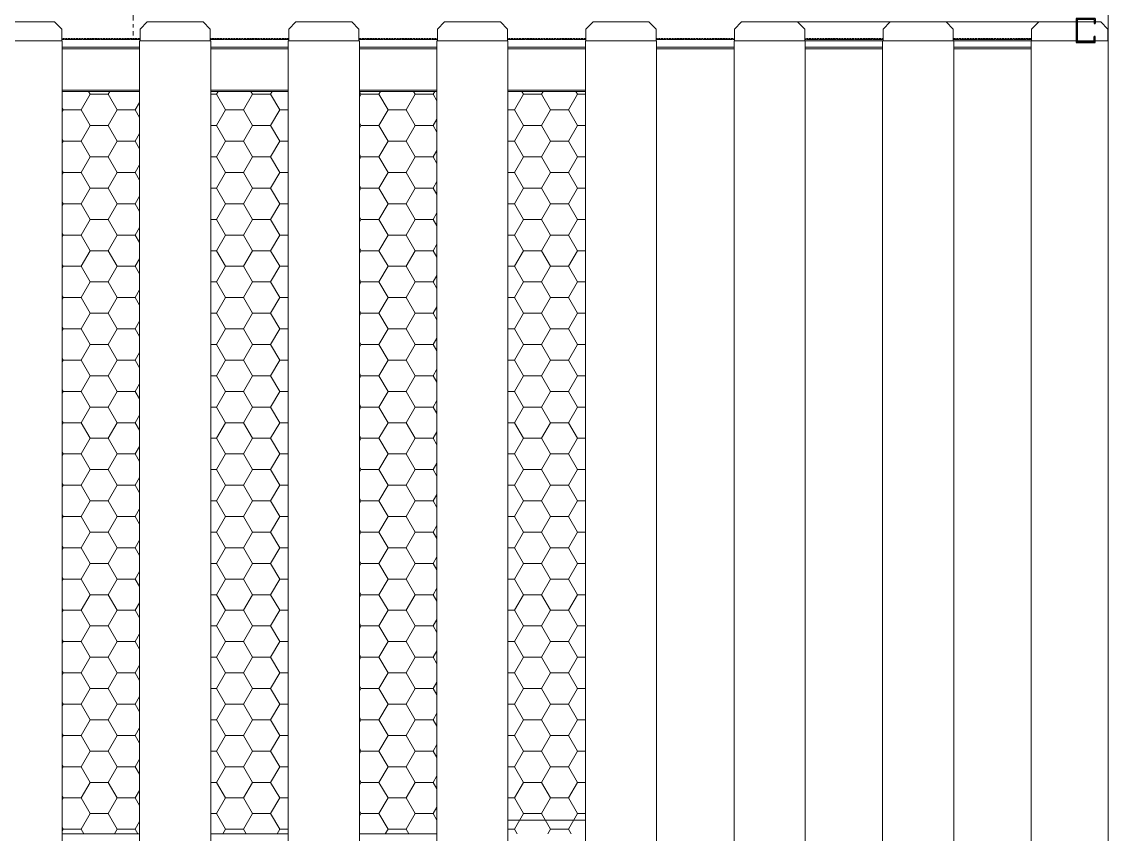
# Model space of a CAD drawing. Header units: millimetres. Extents: x -662642 to 33419, y -141169 to 23423.
# Drawn here: x 6578 to 8871, y 10603 to 12318 of the extents above; entities that cross this region are included whole.
import ezdxf

# ---------------------------------------------------------------- set-up
doc = ezdxf.new("R2010")
doc.units = ezdxf.units.MM
for name, pattern in [('CENTER', [2, 1.25, -0.25, 0.25, -0.25]), ('HIDDEN', [0.375, 0.25, -0.125]), ('HIDDENX2', [0.75, 0.5, -0.25])]:
    doc.linetypes.add(name, pattern=pattern)
doc.layers.add('center', color=1, linetype='CENTER')
doc.layers.add('HIDD', color=2, linetype='HIDDENX2')

# ---------------------------------------------------------------- blocks, each defined once
blk = doc.blocks.new('435')
for p, q in [((-131382, 21088.8), (-131342, 21088.8)), ((-131382, 21088.8), (-131382, 21078.8)), ((-131380, 21078.8), (-131382, 21078.8)), ((-131380, 21086.8), (-131344, 21086.8)), ((-131380, 21086.8), (-131380, 21078.8)), ((-131344, 21086.8), (-131344, 21040.8)), ((-131342, 21088.8), (-131342, 21038.8)), ((-131342, 21088.8), (-131342, 21038.8)), ((-131382, 21038.8), (-131382, 21050.8)), ((-131382, 21050.8), (-131380, 21050.8)), ((-131342, 21038.8), (-131382, 21038.8)), ((-131380, 21040.8), (-131380, 21050.8)), ((-131344, 21040.8), (-131380, 21040.8))]:
    blk.add_line(p, q)
blk = doc.blocks.new('3')
at = {"color": 7, "lineweight": 20}
for p, q in [((8871.4, 9615), (8871.4, 12537.2)), ((6663.4, 12263.8), (6827, 12263.8)), ((6663.4, 12260.6), (6827, 12260.6)), ((6977, 12263.8), (7140.7, 12263.8)), ((6977, 12260.6), (7140.7, 12260.6)), ((7290.7, 12263.8), (7454.3, 12263.8)), ((7290.7, 12260.6), (7454.3, 12260.6)), ((7604.3, 12263.8), (7768, 12263.8)), ((7604.3, 12260.6), (7768, 12260.6)), ((7918, 12263.8), (8081.6, 12263.8)), ((7918, 12260.6), (8081.6, 12260.6)), ((8231.6, 12263.8), (8395.1, 12263.8)), ((8231.6, 12260.6), (8395.1, 12260.6)), ((8545.1, 12263.8), (8708.7, 12263.8)), ((8545.1, 12260.6), (8708.7, 12260.6)), ((6663.4, 12173), (6827, 12173)), ((6663.4, 12170.5), (6827, 12170.5)), ((6977, 12173), (7140.7, 12173)), ((6977, 12170.5), (7140.7, 12170.5)), ((7290.7, 12173), (7454.3, 12173)), ((7290.7, 12170.5), (7454.3, 12170.5)), ((7604.3, 12173), (7768, 12173)), ((7604.3, 12170.5), (7768, 12170.5)), ((6827, 10603.9), (6663.4, 10603.9)), ((7140.7, 10603.9), (6977, 10603.9)), ((7454.3, 10603.9), (7290.7, 10603.9))]:
    blk.add_line(p, q, dxfattribs=at)
at = {"lineweight": 20}
for p, q in [((6529.4, 12317.2), (6647.4, 12317.2)), ((6662.4, 12302.2), (6647.4, 12317.2)), ((6828, 12302.2), (6843, 12317.2)), ((6843, 12317.2), (6961, 12317.2)), ((6976, 12302.2), (6961, 12317.2)), ((7141.7, 12302.2), (7156.7, 12317.2)), ((7156.7, 12317.2), (7274.7, 12317.2)), ((7289.7, 12302.2), (7274.7, 12317.2)), ((7455.3, 12302.2), (7470.3, 12317.2)), ((7470.3, 12317.2), (7588.3, 12317.2)), ((7603.3, 12302.2), (7588.3, 12317.2)), ((7769, 12302.2), (7784, 12317.2)), ((7784, 12317.2), (7902, 12317.2)), ((7917, 12302.2), (7902, 12317.2)), ((8082.6, 12302.2), (8097.6, 12317.2)), ((8097.6, 12317.2), (8855.4, 12317.2)), ((8230.6, 12302.2), (8215.6, 12317.2)), ((8396.1, 12302.2), (8411.1, 12317.2)), ((8544, 12302.2), (8529.1, 12317.2)), ((8709.7, 12302.2), (8724.6, 12317.2)), ((8870.4, 12302.2), (8855.4, 12317.2)), ((8871.4, 12320.2), (8871.4, 12280.2)), ((6662.4, 12277.2), (6662.4, 12302.2)), ((6828, 12277.2), (6828, 12302.2)), ((6976, 12277.2), (6976, 12302.2)), ((7141.7, 12277.2), (7141.7, 12302.2)), ((7289.7, 12277.2), (7289.7, 12302.2)), ((7455.3, 12277.2), (7455.3, 12302.2)), ((7603.3, 12277.2), (7603.3, 12302.2)), ((7769, 12277.2), (7769, 12302.2)), ((7917, 12277.2), (7917, 12302.2)), ((8082.6, 12277.2), (8082.6, 12302.2)), ((8230.6, 12277.2), (8230.6, 12302.2)), ((8396.1, 12277.2), (8396.1, 12302.2)), ((8544, 12277.2), (8544, 12302.2)), ((8709.7, 12277.2), (8709.7, 12302.2)), ((8870.4, 12277.2), (8870.4, 12302.2)), ((6663.4, 12277.2), (6513.4, 12277.2)), ((6663.4, 9619.2), (6663.4, 12277.2)), ((6827, 9619.2), (6827, 12277.2)), ((6977, 12277.2), (6827, 12277.2)), ((6977, 9619.2), (6977, 12277.2)), ((7140.7, 9619.2), (7140.7, 12277.2)), ((7290.7, 12277.2), (7140.7, 12277.2)), ((7290.7, 9619.2), (7290.7, 12277.2)), ((7454.3, 9619.2), (7454.3, 12277.2)), ((7604.3, 12277.2), (7454.3, 12277.2)), ((7604.3, 9619.2), (7604.3, 12277.2)), ((7768, 9619.2), (7768, 12277.2)), ((7918, 12277.2), (7768, 12277.2)), ((7918, 9619.2), (7918, 12277.2)), ((8081.6, 9619.2), (8081.6, 12277.2)), ((8871.4, 12277.2), (8081.6, 12277.2)), ((8871.4, 9619.2), (8871.4, 12277.2))]:
    blk.add_line(p, q, dxfattribs=at)
at = {"lineweight": 5}
for p, q in [((8231.6, 9619.2), (8231.6, 12277.2)), ((8395.1, 9619.2), (8395.1, 12277.2)), ((8545.1, 9619.2), (8545.1, 12277.2)), ((8708.7, 9619.2), (8708.7, 12277.2))]:
    blk.add_line(p, q, dxfattribs=at)
at = {"color": 7, "linetype": 'Continuous', "lineweight": 20}
for p, q in [((6703.5, 12131.5), (6722.5, 12164.5)), ((6722.5, 12164.5), (6719.1, 12170.5)), ((6722.5, 12164.5), (6760.6, 12164.5)), ((6760.6, 12164.5), (6764, 12170.5)), ((6779.7, 12131.5), (6760.6, 12164.5)), ((6977, 12164.5), (6989.2, 12164.5)), ((6989.2, 12164.5), (6992.6, 12170.5)), ((7008.3, 12131.5), (6989.2, 12164.5)), ((7046.4, 12131.5), (7065.4, 12164.5)), ((7065.4, 12164.5), (7062, 12170.5)), ((7065.4, 12164.5), (7103.5, 12164.5)), ((7103.5, 12164.5), (7106.9, 12170.5)), ((7122.6, 12131.5), (7103.5, 12164.5)), ((7294, 12164.5), (7290.7, 12170.3)), ((7290.7, 12158.8), (7294, 12164.5)), ((7294, 12164.5), (7332.1, 12164.5)), ((7332.1, 12164.5), (7335.5, 12170.5)), ((7351.2, 12131.5), (7332.1, 12164.5)), ((7389.3, 12131.5), (7408.3, 12164.5)), ((7408.3, 12164.5), (7404.9, 12170.5)), ((7408.3, 12164.5), (7446.4, 12164.5)), ((7446.4, 12164.5), (7449.8, 12170.5)), ((7454.3, 12150.8), (7446.4, 12164.5)), ((7617.9, 12131.5), (7636.9, 12164.5)), ((7636.9, 12164.5), (7633.5, 12170.5)), ((7636.9, 12164.5), (7675, 12164.5)), ((7675, 12164.5), (7678.4, 12170.5)), ((7694.1, 12131.5), (7675, 12164.5)), ((7732.2, 12131.5), (7751.2, 12164.5)), ((7751.2, 12164.5), (7747.8, 12170.5)), ((7751.2, 12164.5), (7768, 12164.5)), ((6665.4, 12131.5), (6663.4, 12135)), ((6663.4, 12128.1), (6665.4, 12131.5)), ((6665.4, 12131.5), (6703.5, 12131.5)), ((6722.5, 12098.5), (6703.5, 12131.5)), ((6760.6, 12098.5), (6779.7, 12131.5)), ((6779.7, 12131.5), (6817.8, 12131.5)), ((6817.8, 12131.5), (6827, 12147.6)), ((6827, 12115.5), (6817.8, 12131.5)), ((6989.2, 12098.5), (7008.3, 12131.5)), ((7008.3, 12131.5), (7046.4, 12131.5)), ((7065.4, 12098.5), (7046.4, 12131.5)), ((7103.5, 12098.5), (7122.6, 12131.5)), ((7122.6, 12131.5), (7140.7, 12131.5)), ((7332.1, 12098.5), (7351.2, 12131.5)), ((7351.2, 12131.5), (7389.3, 12131.5)), ((7408.3, 12098.5), (7389.3, 12131.5)), ((7604.3, 12131.5), (7617.9, 12131.5)), ((7636.9, 12098.5), (7617.9, 12131.5)), ((7675, 12098.5), (7694.1, 12131.5)), ((7694.1, 12131.5), (7732.2, 12131.5)), ((7751.2, 12098.5), (7732.2, 12131.5)), ((7446.4, 12098.5), (7454.3, 12112.3)), ((6703.5, 12065.6), (6722.5, 12098.5)), ((6722.5, 12098.5), (6760.6, 12098.5)), ((6779.7, 12065.5), (6760.6, 12098.5)), ((6977, 12098.5), (6989.2, 12098.5)), ((7008.3, 12065.5), (6989.2, 12098.5)), ((7046.4, 12065.6), (7065.4, 12098.5)), ((7065.4, 12098.5), (7103.5, 12098.5)), ((7122.6, 12065.5), (7103.5, 12098.5)), ((7294, 12098.5), (7290.7, 12104.3)), ((7290.7, 12092.8), (7294, 12098.5)), ((7294, 12098.5), (7332.1, 12098.5)), ((7351.2, 12065.5), (7332.1, 12098.5)), ((7389.3, 12065.6), (7408.3, 12098.5)), ((7408.3, 12098.5), (7446.4, 12098.5)), ((7454.3, 12084.8), (7446.4, 12098.5)), ((7617.9, 12065.6), (7636.9, 12098.5)), ((7636.9, 12098.5), (7675, 12098.5)), ((7694.1, 12065.5), (7675, 12098.5)), ((7732.2, 12065.6), (7751.2, 12098.5)), ((7751.2, 12098.5), (7768, 12098.5)), ((6665.4, 12065.5), (6663.4, 12069)), ((6663.4, 12062.1), (6665.4, 12065.6)), ((6665.4, 12065.5), (6703.5, 12065.5)), ((6722.5, 12032.6), (6703.5, 12065.5)), ((6760.6, 12032.6), (6779.7, 12065.6)), ((6779.7, 12065.5), (6817.8, 12065.5)), ((6817.8, 12065.6), (6827, 12081.6)), ((6827, 12049.5), (6817.8, 12065.5)), ((6989.2, 12032.6), (7008.3, 12065.6)), ((7008.3, 12065.5), (7046.4, 12065.5)), ((7065.4, 12032.6), (7046.4, 12065.5)), ((7103.5, 12032.6), (7122.6, 12065.6)), ((7122.6, 12065.5), (7140.7, 12065.5)), ((7332.1, 12032.6), (7351.2, 12065.6)), ((7351.2, 12065.5), (7389.3, 12065.5)), ((7408.3, 12032.6), (7389.3, 12065.5)), ((7604.3, 12065.5), (7617.9, 12065.5)), ((7636.9, 12032.6), (7617.9, 12065.5)), ((7675, 12032.6), (7694.1, 12065.6)), ((7694.1, 12065.5), (7732.2, 12065.5)), ((7751.2, 12032.6), (7732.2, 12065.5)), ((7446.4, 12032.6), (7454.3, 12046.3)), ((6703.5, 11999.6), (6722.5, 12032.6)), ((6722.5, 12032.6), (6760.6, 12032.6)), ((6779.7, 11999.6), (6760.6, 12032.6)), ((6977, 12032.6), (6989.2, 12032.6)), ((7008.3, 11999.6), (6989.2, 12032.6)), ((7046.4, 11999.6), (7065.4, 12032.6)), ((7065.4, 12032.6), (7103.5, 12032.6)), ((7122.6, 11999.6), (7103.5, 12032.6)), ((7294, 12032.6), (7290.7, 12038.3)), ((7290.7, 12026.8), (7294, 12032.6)), ((7294, 12032.6), (7332.1, 12032.6)), ((7351.2, 11999.6), (7332.1, 12032.6)), ((7389.3, 11999.6), (7408.3, 12032.6)), ((7408.3, 12032.6), (7446.4, 12032.6)), ((7454.3, 12018.8), (7446.4, 12032.6)), ((7617.9, 11999.6), (7636.9, 12032.6)), ((7636.9, 12032.6), (7675, 12032.6)), ((7694.1, 11999.6), (7675, 12032.6)), ((7732.2, 11999.6), (7751.2, 12032.6)), ((7751.2, 12032.6), (7768, 12032.6)), ((6665.4, 11999.6), (6663.4, 12003)), ((6663.4, 11996.1), (6665.4, 11999.6)), ((6665.4, 11999.6), (6703.5, 11999.6)), ((6722.5, 11966.6), (6703.5, 11999.6)), ((6760.6, 11966.6), (6779.7, 11999.6)), ((6779.7, 11999.6), (6817.8, 11999.6)), ((6817.8, 11999.6), (6827, 12015.6)), ((6827, 11983.5), (6817.8, 11999.6)), ((6989.2, 11966.6), (7008.3, 11999.6)), ((7008.3, 11999.6), (7046.4, 11999.6)), ((7065.4, 11966.6), (7046.4, 11999.6)), ((7103.5, 11966.6), (7122.6, 11999.6)), ((7122.6, 11999.6), (7140.7, 11999.6)), ((7332.1, 11966.6), (7351.2, 11999.6)), ((7351.2, 11999.6), (7389.3, 11999.6)), ((7408.3, 11966.6), (7389.3, 11999.6)), ((7604.3, 11999.6), (7617.9, 11999.6)), ((7636.9, 11966.6), (7617.9, 11999.6)), ((7675, 11966.6), (7694.1, 11999.6)), ((7694.1, 11999.6), (7732.2, 11999.6)), ((7751.2, 11966.6), (7732.2, 11999.6)), ((7294, 11966.6), (7290.7, 11972.3)), ((7446.4, 11966.6), (7454.3, 11980.3)), ((6703.5, 11933.6), (6722.5, 11966.6)), ((6722.5, 11966.6), (6760.6, 11966.6)), ((6779.7, 11933.6), (6760.6, 11966.6)), ((6817.8, 11933.6), (6827, 11949.6)), ((6977, 11966.6), (6989.2, 11966.6)), ((7008.3, 11933.6), (6989.2, 11966.6)), ((7046.4, 11933.6), (7065.4, 11966.6)), ((7065.4, 11966.6), (7103.5, 11966.6)), ((7122.6, 11933.6), (7103.5, 11966.6)), ((7290.7, 11960.8), (7294, 11966.6)), ((7294, 11966.6), (7332.1, 11966.6)), ((7351.2, 11933.6), (7332.1, 11966.6)), ((7389.3, 11933.6), (7408.3, 11966.6)), ((7408.3, 11966.6), (7446.4, 11966.6)), ((7454.3, 11952.8), (7446.4, 11966.6)), ((7617.9, 11933.6), (7636.9, 11966.6)), ((7636.9, 11966.6), (7675, 11966.6)), ((7694.1, 11933.6), (7675, 11966.6)), ((7732.2, 11933.6), (7751.2, 11966.6)), ((7751.2, 11966.6), (7768, 11966.6)), ((6665.4, 11933.6), (6663.4, 11937)), ((6663.4, 11930.2), (6665.4, 11933.6)), ((6665.4, 11933.6), (6703.5, 11933.6)), ((6722.5, 11900.6), (6703.5, 11933.6)), ((6760.6, 11900.6), (6779.7, 11933.6)), ((6779.7, 11933.6), (6817.8, 11933.6)), ((6827, 11917.5), (6817.8, 11933.6)), ((6989.2, 11900.6), (7008.3, 11933.6)), ((7008.3, 11933.6), (7046.4, 11933.6)), ((7065.4, 11900.6), (7046.4, 11933.6)), ((7103.5, 11900.6), (7122.6, 11933.6)), ((7122.6, 11933.6), (7140.7, 11933.6)), ((7332.1, 11900.6), (7351.2, 11933.6)), ((7351.2, 11933.6), (7389.3, 11933.6)), ((7408.3, 11900.6), (7389.3, 11933.6)), ((7604.3, 11933.6), (7617.9, 11933.6)), ((7636.9, 11900.6), (7617.9, 11933.6)), ((7675, 11900.6), (7694.1, 11933.6)), ((7694.1, 11933.6), (7732.2, 11933.6)), ((7751.2, 11900.6), (7732.2, 11933.6)), ((7294, 11900.6), (7290.7, 11906.3)), ((7446.4, 11900.6), (7454.3, 11914.3)), ((6703.5, 11867.6), (6722.5, 11900.6)), ((6722.5, 11900.6), (6760.6, 11900.6)), ((6779.7, 11867.6), (6760.6, 11900.6)), ((6817.8, 11867.6), (6827, 11883.6)), ((6977, 11900.6), (6989.2, 11900.6)), ((7008.3, 11867.6), (6989.2, 11900.6)), ((7046.4, 11867.6), (7065.4, 11900.6)), ((7065.4, 11900.6), (7103.5, 11900.6)), ((7122.6, 11867.6), (7103.5, 11900.6)), ((7290.7, 11894.8), (7294, 11900.6)), ((7294, 11900.6), (7332.1, 11900.6)), ((7351.2, 11867.6), (7332.1, 11900.6)), ((7389.3, 11867.6), (7408.3, 11900.6)), ((7408.3, 11900.6), (7446.4, 11900.6)), ((7454.3, 11886.8), (7446.4, 11900.6)), ((7617.9, 11867.6), (7636.9, 11900.6)), ((7636.9, 11900.6), (7675, 11900.6)), ((7694.1, 11867.6), (7675, 11900.6)), ((7732.2, 11867.6), (7751.2, 11900.6)), ((7751.2, 11900.6), (7768, 11900.6)), ((6665.4, 11867.6), (6663.4, 11871)), ((6663.4, 11864.2), (6665.4, 11867.6)), ((6665.4, 11867.6), (6703.5, 11867.6)), ((6722.5, 11834.6), (6703.5, 11867.6)), ((6760.6, 11834.6), (6779.7, 11867.6)), ((6779.7, 11867.6), (6817.8, 11867.6)), ((6827, 11851.5), (6817.8, 11867.6)), ((6989.2, 11834.6), (7008.3, 11867.6)), ((7008.3, 11867.6), (7046.4, 11867.6)), ((7065.4, 11834.6), (7046.4, 11867.6)), ((7103.5, 11834.6), (7122.6, 11867.6)), ((7122.6, 11867.6), (7140.7, 11867.6)), ((7332.1, 11834.6), (7351.2, 11867.6)), ((7351.2, 11867.6), (7389.3, 11867.6)), ((7408.3, 11834.6), (7389.3, 11867.6)), ((7604.3, 11867.6), (7617.9, 11867.6)), ((7636.9, 11834.6), (7617.9, 11867.6)), ((7675, 11834.6), (7694.1, 11867.6)), ((7694.1, 11867.6), (7732.2, 11867.6)), ((7751.2, 11834.6), (7732.2, 11867.6)), ((6703.5, 11801.6), (6722.5, 11834.6)), ((6722.5, 11834.6), (6760.6, 11834.6)), ((6779.7, 11801.6), (6760.6, 11834.6)), ((6977, 11834.6), (6989.2, 11834.6)), ((7008.3, 11801.6), (6989.2, 11834.6)), ((7046.4, 11801.6), (7065.4, 11834.6)), ((7065.4, 11834.6), (7103.5, 11834.6)), ((7122.6, 11801.6), (7103.5, 11834.6)), ((7294, 11834.6), (7290.7, 11840.3)), ((7290.7, 11828.8), (7294, 11834.6)), ((7294, 11834.6), (7332.1, 11834.6)), ((7351.2, 11801.6), (7332.1, 11834.6)), ((7389.3, 11801.6), (7408.3, 11834.6)), ((7408.3, 11834.6), (7446.4, 11834.6)), ((7446.4, 11834.6), (7454.3, 11848.3)), ((7454.3, 11820.9), (7446.4, 11834.6)), ((7617.9, 11801.6), (7636.9, 11834.6)), ((7636.9, 11834.6), (7675, 11834.6)), ((7694.1, 11801.6), (7675, 11834.6)), ((7732.2, 11801.6), (7751.2, 11834.6)), ((7751.2, 11834.6), (7768, 11834.6)), ((6817.8, 11801.6), (6827, 11817.7)), ((6665.4, 11801.6), (6663.4, 11805)), ((6663.4, 11798.2), (6665.4, 11801.6)), ((6665.4, 11801.6), (6703.5, 11801.6)), ((6722.5, 11768.6), (6703.5, 11801.6)), ((6760.6, 11768.6), (6779.7, 11801.6)), ((6779.7, 11801.6), (6817.8, 11801.6)), ((6827, 11785.5), (6817.8, 11801.6)), ((6989.2, 11768.6), (7008.3, 11801.6)), ((7008.3, 11801.6), (7046.4, 11801.6)), ((7065.4, 11768.6), (7046.4, 11801.6)), ((7103.5, 11768.6), (7122.6, 11801.6)), ((7122.6, 11801.6), (7140.7, 11801.6)), ((7332.1, 11768.6), (7351.2, 11801.6)), ((7351.2, 11801.6), (7389.3, 11801.6)), ((7408.3, 11768.6), (7389.3, 11801.6)), ((7604.3, 11801.6), (7617.9, 11801.6)), ((7636.9, 11768.6), (7617.9, 11801.6)), ((7675, 11768.6), (7694.1, 11801.6)), ((7694.1, 11801.6), (7732.2, 11801.6)), ((7751.2, 11768.6), (7732.2, 11801.6)), ((6703.5, 11735.6), (6722.5, 11768.6)), ((6722.5, 11768.6), (6760.6, 11768.6)), ((6779.7, 11735.6), (6760.6, 11768.6)), ((6977, 11768.6), (6989.2, 11768.6)), ((7008.3, 11735.6), (6989.2, 11768.6)), ((7046.4, 11735.6), (7065.4, 11768.6)), ((7065.4, 11768.6), (7103.5, 11768.6)), ((7122.6, 11735.6), (7103.5, 11768.6)), ((7294, 11768.6), (7290.7, 11774.3)), ((7290.7, 11762.8), (7294, 11768.6)), ((7294, 11768.6), (7332.1, 11768.6)), ((7351.2, 11735.6), (7332.1, 11768.6)), ((7389.3, 11735.6), (7408.3, 11768.6)), ((7408.3, 11768.6), (7446.4, 11768.6)), ((7446.4, 11768.6), (7454.3, 11782.3)), ((7454.3, 11754.9), (7446.4, 11768.6)), ((7617.9, 11735.6), (7636.9, 11768.6)), ((7636.9, 11768.6), (7675, 11768.6)), ((7694.1, 11735.6), (7675, 11768.6)), ((7732.2, 11735.6), (7751.2, 11768.6)), ((7751.2, 11768.6), (7768, 11768.6)), ((6817.8, 11735.6), (6827, 11751.7)), ((6665.4, 11735.6), (6663.4, 11739)), ((6663.4, 11732.2), (6665.4, 11735.6)), ((6665.4, 11735.6), (6703.5, 11735.6)), ((6722.5, 11702.6), (6703.5, 11735.6)), ((6760.6, 11702.6), (6779.7, 11735.6)), ((6779.7, 11735.6), (6817.8, 11735.6)), ((6827, 11719.5), (6817.8, 11735.6)), ((6989.2, 11702.6), (7008.3, 11735.6)), ((7008.3, 11735.6), (7046.4, 11735.6)), ((7065.4, 11702.6), (7046.4, 11735.6)), ((7103.5, 11702.6), (7122.6, 11735.6)), ((7122.6, 11735.6), (7140.7, 11735.6)), ((7332.1, 11702.6), (7351.2, 11735.6)), ((7351.2, 11735.6), (7389.3, 11735.6)), ((7408.3, 11702.6), (7389.3, 11735.6)), ((7604.3, 11735.6), (7617.9, 11735.6)), ((7636.9, 11702.6), (7617.9, 11735.6)), ((7675, 11702.6), (7694.1, 11735.6)), ((7694.1, 11735.6), (7732.2, 11735.6)), ((7751.2, 11702.6), (7732.2, 11735.6)), ((6703.5, 11669.6), (6722.5, 11702.6)), ((6722.5, 11702.6), (6760.6, 11702.6)), ((6779.7, 11669.6), (6760.6, 11702.6)), ((6977, 11702.6), (6989.2, 11702.6)), ((7008.3, 11669.6), (6989.2, 11702.6)), ((7046.4, 11669.6), (7065.4, 11702.6)), ((7065.4, 11702.6), (7103.5, 11702.6)), ((7122.6, 11669.6), (7103.5, 11702.6)), ((7294, 11702.6), (7290.7, 11708.4)), ((7290.7, 11696.8), (7294, 11702.6)), ((7294, 11702.6), (7332.1, 11702.6)), ((7351.2, 11669.6), (7332.1, 11702.6)), ((7389.3, 11669.6), (7408.3, 11702.6)), ((7408.3, 11702.6), (7446.4, 11702.6)), ((7446.4, 11702.6), (7454.3, 11716.3)), ((7454.3, 11688.9), (7446.4, 11702.6)), ((7617.9, 11669.6), (7636.9, 11702.6)), ((7636.9, 11702.6), (7675, 11702.6)), ((7694.1, 11669.6), (7675, 11702.6)), ((7732.2, 11669.6), (7751.2, 11702.6)), ((7751.2, 11702.6), (7768, 11702.6)), ((6665.4, 11669.6), (6663.4, 11673)), ((6817.8, 11669.6), (6827, 11685.7)), ((6663.4, 11666.2), (6665.4, 11669.6)), ((6665.4, 11669.6), (6703.5, 11669.6)), ((6722.5, 11636.6), (6703.5, 11669.6)), ((6760.6, 11636.6), (6779.7, 11669.6)), ((6779.7, 11669.6), (6817.8, 11669.6)), ((6827, 11653.5), (6817.8, 11669.6)), ((6989.2, 11636.6), (7008.3, 11669.6)), ((7008.3, 11669.6), (7046.4, 11669.6)), ((7065.4, 11636.6), (7046.4, 11669.6)), ((7103.5, 11636.6), (7122.6, 11669.6)), ((7122.6, 11669.6), (7140.7, 11669.6)), ((7332.1, 11636.6), (7351.2, 11669.6)), ((7351.2, 11669.6), (7389.3, 11669.6)), ((7408.3, 11636.6), (7389.3, 11669.6)), ((7446.4, 11636.6), (7454.3, 11650.3)), ((7604.3, 11669.6), (7617.9, 11669.6)), ((7636.9, 11636.6), (7617.9, 11669.6)), ((7675, 11636.6), (7694.1, 11669.6)), ((7694.1, 11669.6), (7732.2, 11669.6)), ((7751.2, 11636.6), (7732.2, 11669.6)), ((6703.5, 11603.6), (6722.5, 11636.6)), ((6722.5, 11636.6), (6760.6, 11636.6)), ((6779.7, 11603.6), (6760.6, 11636.6)), ((6977, 11636.6), (6989.2, 11636.6)), ((7008.3, 11603.6), (6989.2, 11636.6)), ((7046.4, 11603.6), (7065.4, 11636.6)), ((7065.4, 11636.6), (7103.5, 11636.6)), ((7122.6, 11603.6), (7103.5, 11636.6)), ((7294, 11636.6), (7290.7, 11642.4)), ((7290.7, 11630.9), (7294, 11636.6)), ((7294, 11636.6), (7332.1, 11636.6)), ((7351.2, 11603.6), (7332.1, 11636.6)), ((7389.3, 11603.6), (7408.3, 11636.6)), ((7408.3, 11636.6), (7446.4, 11636.6)), ((7454.3, 11622.9), (7446.4, 11636.6)), ((7617.9, 11603.6), (7636.9, 11636.6)), ((7636.9, 11636.6), (7675, 11636.6)), ((7694.1, 11603.6), (7675, 11636.6)), ((7732.2, 11603.6), (7751.2, 11636.6)), ((7751.2, 11636.6), (7768, 11636.6)), ((6665.4, 11603.6), (6663.4, 11607)), ((6817.8, 11603.6), (6827, 11619.7)), ((6663.4, 11600.2), (6665.4, 11603.6)), ((6665.4, 11603.6), (6703.5, 11603.6)), ((6722.5, 11570.6), (6703.5, 11603.6)), ((6760.6, 11570.6), (6779.7, 11603.6)), ((6779.7, 11603.6), (6817.8, 11603.6)), ((6827, 11587.5), (6817.8, 11603.6)), ((6989.2, 11570.6), (7008.3, 11603.6)), ((7008.3, 11603.6), (7046.4, 11603.6)), ((7065.4, 11570.6), (7046.4, 11603.6)), ((7103.5, 11570.6), (7122.6, 11603.6)), ((7122.6, 11603.6), (7140.7, 11603.6)), ((7332.1, 11570.6), (7351.2, 11603.6)), ((7351.2, 11603.6), (7389.3, 11603.6)), ((7408.3, 11570.6), (7389.3, 11603.6)), ((7446.4, 11570.6), (7454.3, 11584.3)), ((7604.3, 11603.6), (7617.9, 11603.6)), ((7636.9, 11570.6), (7617.9, 11603.6)), ((7675, 11570.6), (7694.1, 11603.6)), ((7694.1, 11603.6), (7732.2, 11603.6)), ((7751.2, 11570.6), (7732.2, 11603.6)), ((6703.5, 11537.6), (6722.5, 11570.6)), ((6722.5, 11570.6), (6760.6, 11570.6)), ((6779.7, 11537.6), (6760.6, 11570.6)), ((6977, 11570.6), (6989.2, 11570.6)), ((7008.3, 11537.6), (6989.2, 11570.6)), ((7046.4, 11537.6), (7065.4, 11570.6)), ((7065.4, 11570.6), (7103.5, 11570.6)), ((7122.6, 11537.6), (7103.5, 11570.6)), ((7294, 11570.6), (7290.7, 11576.4)), ((7290.7, 11564.9), (7294, 11570.6)), ((7294, 11570.6), (7332.1, 11570.6)), ((7351.2, 11537.6), (7332.1, 11570.6)), ((7389.3, 11537.6), (7408.3, 11570.6)), ((7408.3, 11570.6), (7446.4, 11570.6)), ((7454.3, 11556.9), (7446.4, 11570.6)), ((7617.9, 11537.6), (7636.9, 11570.6)), ((7636.9, 11570.6), (7675, 11570.6)), ((7694.1, 11537.6), (7675, 11570.6)), ((7732.2, 11537.6), (7751.2, 11570.6)), ((7751.2, 11570.6), (7768, 11570.6)), ((6665.4, 11537.6), (6663.4, 11541)), ((6663.4, 11534.2), (6665.4, 11537.6)), ((6665.4, 11537.6), (6703.5, 11537.6)), ((6722.5, 11504.6), (6703.5, 11537.6)), ((6760.6, 11504.6), (6779.7, 11537.6)), ((6779.7, 11537.6), (6817.8, 11537.6)), ((6817.8, 11537.6), (6827, 11553.7)), ((6827, 11521.6), (6817.8, 11537.6)), ((6989.2, 11504.6), (7008.3, 11537.6)), ((7008.3, 11537.6), (7046.4, 11537.6)), ((7065.4, 11504.6), (7046.4, 11537.6)), ((7103.5, 11504.6), (7122.6, 11537.6)), ((7122.6, 11537.6), (7140.7, 11537.6)), ((7332.1, 11504.6), (7351.2, 11537.6)), ((7351.2, 11537.6), (7389.3, 11537.6)), ((7408.3, 11504.6), (7389.3, 11537.6)), ((7604.3, 11537.6), (7617.9, 11537.6)), ((7636.9, 11504.6), (7617.9, 11537.6)), ((7675, 11504.6), (7694.1, 11537.6)), ((7694.1, 11537.6), (7732.2, 11537.6)), ((7751.2, 11504.6), (7732.2, 11537.6)), ((7446.4, 11504.6), (7454.3, 11518.4)), ((6703.5, 11471.6), (6722.5, 11504.6)), ((6722.5, 11504.6), (6760.6, 11504.6)), ((6779.7, 11471.6), (6760.6, 11504.6)), ((6977, 11504.6), (6989.2, 11504.6)), ((7008.3, 11471.6), (6989.2, 11504.6)), ((7046.4, 11471.6), (7065.4, 11504.6)), ((7065.4, 11504.6), (7103.5, 11504.6)), ((7122.6, 11471.6), (7103.5, 11504.6)), ((7294, 11504.6), (7290.7, 11510.4)), ((7290.7, 11498.9), (7294, 11504.6)), ((7294, 11504.6), (7332.1, 11504.6)), ((7351.2, 11471.6), (7332.1, 11504.6)), ((7389.3, 11471.6), (7408.3, 11504.6)), ((7408.3, 11504.6), (7446.4, 11504.6)), ((7454.3, 11490.9), (7446.4, 11504.6)), ((7617.9, 11471.6), (7636.9, 11504.6)), ((7636.9, 11504.6), (7675, 11504.6)), ((7694.1, 11471.6), (7675, 11504.6)), ((7732.2, 11471.6), (7751.2, 11504.6)), ((7751.2, 11504.6), (7768, 11504.6)), ((6665.4, 11471.6), (6663.4, 11475)), ((6663.4, 11468.2), (6665.4, 11471.6)), ((6665.4, 11471.6), (6703.5, 11471.6)), ((6722.5, 11438.6), (6703.5, 11471.6)), ((6760.6, 11438.6), (6779.7, 11471.6)), ((6779.7, 11471.6), (6817.8, 11471.6)), ((6817.8, 11471.6), (6827, 11487.7)), ((6827, 11455.6), (6817.8, 11471.6)), ((6989.2, 11438.6), (7008.3, 11471.6)), ((7008.3, 11471.6), (7046.4, 11471.6)), ((7065.4, 11438.6), (7046.4, 11471.6)), ((7103.5, 11438.6), (7122.6, 11471.6)), ((7122.6, 11471.6), (7140.7, 11471.6)), ((7332.1, 11438.6), (7351.2, 11471.6)), ((7351.2, 11471.6), (7389.3, 11471.6)), ((7408.3, 11438.6), (7389.3, 11471.6)), ((7604.3, 11471.6), (7617.9, 11471.6)), ((7636.9, 11438.6), (7617.9, 11471.6)), ((7675, 11438.6), (7694.1, 11471.6)), ((7694.1, 11471.6), (7732.2, 11471.6)), ((7751.2, 11438.6), (7732.2, 11471.6)), ((7294, 11438.6), (7290.7, 11444.4)), ((7446.4, 11438.6), (7454.3, 11452.4)), ((6703.5, 11405.6), (6722.5, 11438.6)), ((6722.5, 11438.6), (6760.6, 11438.6)), ((6779.7, 11405.6), (6760.6, 11438.6)), ((6817.8, 11405.6), (6827, 11421.7)), ((6977, 11438.6), (6989.2, 11438.6)), ((7008.3, 11405.6), (6989.2, 11438.6)), ((7046.4, 11405.6), (7065.4, 11438.6)), ((7065.4, 11438.6), (7103.5, 11438.6)), ((7122.6, 11405.6), (7103.5, 11438.6)), ((7290.7, 11432.9), (7294, 11438.6)), ((7294, 11438.6), (7332.1, 11438.6)), ((7351.2, 11405.6), (7332.1, 11438.6)), ((7389.3, 11405.6), (7408.3, 11438.6)), ((7408.3, 11438.6), (7446.4, 11438.6)), ((7454.3, 11424.9), (7446.4, 11438.6)), ((7617.9, 11405.6), (7636.9, 11438.6)), ((7636.9, 11438.6), (7675, 11438.6)), ((7694.1, 11405.6), (7675, 11438.6)), ((7732.2, 11405.6), (7751.2, 11438.6)), ((7751.2, 11438.6), (7768, 11438.6)), ((6665.4, 11405.6), (6663.4, 11409.1)), ((6663.4, 11402.2), (6665.4, 11405.6)), ((6665.4, 11405.6), (6703.5, 11405.6)), ((6722.5, 11372.6), (6703.5, 11405.6)), ((6760.6, 11372.6), (6779.7, 11405.6)), ((6779.7, 11405.6), (6817.8, 11405.6)), ((6827, 11389.6), (6817.8, 11405.6)), ((6989.2, 11372.6), (7008.3, 11405.6)), ((7008.3, 11405.6), (7046.4, 11405.6)), ((7065.4, 11372.6), (7046.4, 11405.6)), ((7103.5, 11372.6), (7122.6, 11405.6)), ((7122.6, 11405.6), (7140.7, 11405.6)), ((7332.1, 11372.6), (7351.2, 11405.6)), ((7351.2, 11405.6), (7389.3, 11405.6)), ((7408.3, 11372.6), (7389.3, 11405.6)), ((7604.3, 11405.6), (7617.9, 11405.6)), ((7636.9, 11372.6), (7617.9, 11405.6)), ((7675, 11372.6), (7694.1, 11405.6)), ((7694.1, 11405.6), (7732.2, 11405.6)), ((7751.2, 11372.6), (7732.2, 11405.6)), ((7294, 11372.6), (7290.7, 11378.4)), ((7446.4, 11372.6), (7454.3, 11386.4)), ((6703.5, 11339.6), (6722.5, 11372.6)), ((6722.5, 11372.6), (6760.6, 11372.6)), ((6779.7, 11339.6), (6760.6, 11372.6)), ((6817.8, 11339.6), (6827, 11355.7)), ((6977, 11372.6), (6989.2, 11372.6)), ((7008.3, 11339.6), (6989.2, 11372.6)), ((7046.4, 11339.6), (7065.4, 11372.6)), ((7065.4, 11372.6), (7103.5, 11372.6)), ((7122.6, 11339.6), (7103.5, 11372.6)), ((7290.7, 11366.9), (7294, 11372.6)), ((7294, 11372.6), (7332.1, 11372.6)), ((7351.2, 11339.6), (7332.1, 11372.6)), ((7389.3, 11339.6), (7408.3, 11372.6)), ((7408.3, 11372.6), (7446.4, 11372.6)), ((7454.3, 11358.9), (7446.4, 11372.6)), ((7617.9, 11339.6), (7636.9, 11372.6)), ((7636.9, 11372.6), (7675, 11372.6)), ((7694.1, 11339.6), (7675, 11372.6)), ((7732.2, 11339.6), (7751.2, 11372.6)), ((7751.2, 11372.6), (7768, 11372.6)), ((6665.4, 11339.6), (6663.4, 11343.1)), ((6663.4, 11336.2), (6665.4, 11339.6)), ((6665.4, 11339.6), (6703.5, 11339.6)), ((6722.5, 11306.7), (6703.5, 11339.6)), ((6760.6, 11306.7), (6779.7, 11339.6)), ((6779.7, 11339.6), (6817.8, 11339.6)), ((6827, 11323.6), (6817.8, 11339.6)), ((6989.2, 11306.7), (7008.3, 11339.6)), ((7008.3, 11339.6), (7046.4, 11339.6)), ((7065.4, 11306.7), (7046.4, 11339.6)), ((7103.5, 11306.7), (7122.6, 11339.6)), ((7122.6, 11339.6), (7140.7, 11339.6)), ((7332.1, 11306.7), (7351.2, 11339.6)), ((7351.2, 11339.6), (7389.3, 11339.6)), ((7408.3, 11306.7), (7389.3, 11339.6)), ((7604.3, 11339.6), (7617.9, 11339.6)), ((7636.9, 11306.7), (7617.9, 11339.6)), ((7675, 11306.7), (7694.1, 11339.6)), ((7694.1, 11339.6), (7732.2, 11339.6)), ((7751.2, 11306.7), (7732.2, 11339.6)), ((6703.5, 11273.7), (6722.5, 11306.7)), ((6722.5, 11306.7), (6760.6, 11306.7)), ((6779.7, 11273.7), (6760.6, 11306.7)), ((6977, 11306.7), (6989.2, 11306.7)), ((7008.3, 11273.7), (6989.2, 11306.7)), ((7046.4, 11273.7), (7065.4, 11306.7)), ((7065.4, 11306.7), (7103.5, 11306.7)), ((7122.6, 11273.7), (7103.5, 11306.7)), ((7294, 11306.7), (7290.7, 11312.4)), ((7290.7, 11300.9), (7294, 11306.7)), ((7294, 11306.7), (7332.1, 11306.7)), ((7351.2, 11273.7), (7332.1, 11306.7)), ((7389.3, 11273.7), (7408.3, 11306.7)), ((7408.3, 11306.7), (7446.4, 11306.7)), ((7446.4, 11306.7), (7454.3, 11320.4)), ((7454.3, 11292.9), (7446.4, 11306.7)), ((7617.9, 11273.7), (7636.9, 11306.7)), ((7636.9, 11306.7), (7675, 11306.7)), ((7694.1, 11273.7), (7675, 11306.7)), ((7732.2, 11273.7), (7751.2, 11306.7)), ((7751.2, 11306.7), (7768, 11306.7)), ((6817.8, 11273.7), (6827, 11289.7)), ((6665.4, 11273.7), (6663.4, 11277.1)), ((6663.4, 11270.2), (6665.4, 11273.7)), ((6665.4, 11273.7), (6703.5, 11273.7)), ((6722.5, 11240.7), (6703.5, 11273.7)), ((6760.6, 11240.7), (6779.7, 11273.7)), ((6779.7, 11273.7), (6817.8, 11273.7)), ((6827, 11257.6), (6817.8, 11273.7)), ((6989.2, 11240.7), (7008.3, 11273.7)), ((7008.3, 11273.7), (7046.4, 11273.7)), ((7065.4, 11240.7), (7046.4, 11273.7)), ((7103.5, 11240.7), (7122.6, 11273.7)), ((7122.6, 11273.7), (7140.7, 11273.7)), ((7332.1, 11240.7), (7351.2, 11273.7)), ((7351.2, 11273.7), (7389.3, 11273.7)), ((7408.3, 11240.7), (7389.3, 11273.7)), ((7604.3, 11273.7), (7617.9, 11273.7)), ((7636.9, 11240.7), (7617.9, 11273.7)), ((7675, 11240.7), (7694.1, 11273.7)), ((7694.1, 11273.7), (7732.2, 11273.7)), ((7751.2, 11240.7), (7732.2, 11273.7)), ((6703.5, 11207.7), (6722.5, 11240.7)), ((6722.5, 11240.7), (6760.6, 11240.7)), ((6779.7, 11207.7), (6760.6, 11240.7)), ((6977, 11240.7), (6989.2, 11240.7)), ((7008.3, 11207.7), (6989.2, 11240.7)), ((7046.4, 11207.7), (7065.4, 11240.7)), ((7065.4, 11240.7), (7103.5, 11240.7)), ((7122.6, 11207.7), (7103.5, 11240.7)), ((7294, 11240.7), (7290.7, 11246.4)), ((7290.7, 11234.9), (7294, 11240.7)), ((7294, 11240.7), (7332.1, 11240.7)), ((7351.2, 11207.7), (7332.1, 11240.7)), ((7389.3, 11207.7), (7408.3, 11240.7)), ((7408.3, 11240.7), (7446.4, 11240.7)), ((7446.4, 11240.7), (7454.3, 11254.4)), ((7454.3, 11226.9), (7446.4, 11240.7)), ((7617.9, 11207.7), (7636.9, 11240.7)), ((7636.9, 11240.7), (7675, 11240.7)), ((7694.1, 11207.7), (7675, 11240.7)), ((7732.2, 11207.7), (7751.2, 11240.7)), ((7751.2, 11240.7), (7768, 11240.7)), ((6817.8, 11207.7), (6827, 11223.7)), ((6665.4, 11207.7), (6663.4, 11211.1)), ((6663.4, 11204.2), (6665.4, 11207.7)), ((6665.4, 11207.7), (6703.5, 11207.7)), ((6722.5, 11174.7), (6703.5, 11207.7)), ((6760.6, 11174.7), (6779.7, 11207.7)), ((6779.7, 11207.7), (6817.8, 11207.7)), ((6827, 11191.6), (6817.8, 11207.7)), ((6989.2, 11174.7), (7008.3, 11207.7)), ((7008.3, 11207.7), (7046.4, 11207.7)), ((7065.4, 11174.7), (7046.4, 11207.7)), ((7103.5, 11174.7), (7122.6, 11207.7)), ((7122.6, 11207.7), (7140.7, 11207.7)), ((7332.1, 11174.7), (7351.2, 11207.7)), ((7351.2, 11207.7), (7389.3, 11207.7)), ((7408.3, 11174.7), (7389.3, 11207.7)), ((7604.3, 11207.7), (7617.9, 11207.7)), ((7636.9, 11174.7), (7617.9, 11207.7)), ((7675, 11174.7), (7694.1, 11207.7)), ((7694.1, 11207.7), (7732.2, 11207.7)), ((7751.2, 11174.7), (7732.2, 11207.7)), ((6703.5, 11141.7), (6722.5, 11174.7)), ((6722.5, 11174.7), (6760.6, 11174.7)), ((6779.7, 11141.7), (6760.6, 11174.7)), ((6977, 11174.7), (6989.2, 11174.7)), ((7008.3, 11141.7), (6989.2, 11174.7)), ((7046.4, 11141.7), (7065.4, 11174.7)), ((7065.4, 11174.7), (7103.5, 11174.7)), ((7122.6, 11141.7), (7103.5, 11174.7)), ((7294, 11174.7), (7290.7, 11180.4)), ((7290.7, 11168.9), (7294, 11174.7)), ((7294, 11174.7), (7332.1, 11174.7)), ((7351.2, 11141.7), (7332.1, 11174.7)), ((7389.3, 11141.7), (7408.3, 11174.7)), ((7408.3, 11174.7), (7446.4, 11174.7)), ((7446.4, 11174.7), (7454.3, 11188.4)), ((7454.3, 11160.9), (7446.4, 11174.7)), ((7617.9, 11141.7), (7636.9, 11174.7)), ((7636.9, 11174.7), (7675, 11174.7)), ((7694.1, 11141.7), (7675, 11174.7)), ((7732.2, 11141.7), (7751.2, 11174.7)), ((7751.2, 11174.7), (7768, 11174.7)), ((6817.8, 11141.7), (6827, 11157.7)), ((6665.4, 11141.7), (6663.4, 11145.1)), ((6663.4, 11138.3), (6665.4, 11141.7)), ((6665.4, 11141.7), (6703.5, 11141.7)), ((6722.5, 11108.7), (6703.5, 11141.7)), ((6760.6, 11108.7), (6779.7, 11141.7)), ((6779.7, 11141.7), (6817.8, 11141.7)), ((6827, 11125.6), (6817.8, 11141.7)), ((6989.2, 11108.7), (7008.3, 11141.7)), ((7008.3, 11141.7), (7046.4, 11141.7)), ((7065.4, 11108.7), (7046.4, 11141.7)), ((7103.5, 11108.7), (7122.6, 11141.7)), ((7122.6, 11141.7), (7140.7, 11141.7)), ((7332.1, 11108.7), (7351.2, 11141.7)), ((7351.2, 11141.7), (7389.3, 11141.7)), ((7408.3, 11108.7), (7389.3, 11141.7)), ((7604.3, 11141.7), (7617.9, 11141.7)), ((7636.9, 11108.7), (7617.9, 11141.7)), ((7675, 11108.7), (7694.1, 11141.7)), ((7694.1, 11141.7), (7732.2, 11141.7)), ((7751.2, 11108.7), (7732.2, 11141.7)), ((6703.5, 11075.7), (6722.5, 11108.7)), ((6722.5, 11108.7), (6760.6, 11108.7)), ((6779.7, 11075.7), (6760.6, 11108.7)), ((6977, 11108.7), (6989.2, 11108.7)), ((7008.3, 11075.7), (6989.2, 11108.7)), ((7046.4, 11075.7), (7065.4, 11108.7)), ((7065.4, 11108.7), (7103.5, 11108.7)), ((7122.6, 11075.7), (7103.5, 11108.7)), ((7294, 11108.7), (7290.7, 11114.4)), ((7290.7, 11102.9), (7294, 11108.7)), ((7294, 11108.7), (7332.1, 11108.7)), ((7351.2, 11075.7), (7332.1, 11108.7)), ((7389.3, 11075.7), (7408.3, 11108.7)), ((7408.3, 11108.7), (7446.4, 11108.7)), ((7446.4, 11108.7), (7454.3, 11122.4)), ((7454.3, 11094.9), (7446.4, 11108.7)), ((7617.9, 11075.7), (7636.9, 11108.7)), ((7636.9, 11108.7), (7675, 11108.7)), ((7694.1, 11075.7), (7675, 11108.7)), ((7732.2, 11075.7), (7751.2, 11108.7)), ((7751.2, 11108.7), (7768, 11108.7)), ((6665.4, 11075.7), (6663.4, 11079.1)), ((6817.8, 11075.7), (6827, 11091.8)), ((6663.4, 11072.3), (6665.4, 11075.7)), ((6665.4, 11075.7), (6703.5, 11075.7)), ((6722.5, 11042.7), (6703.5, 11075.7)), ((6760.6, 11042.7), (6779.7, 11075.7)), ((6779.7, 11075.7), (6817.8, 11075.7)), ((6827, 11059.6), (6817.8, 11075.7)), ((6989.2, 11042.7), (7008.3, 11075.7)), ((7008.3, 11075.7), (7046.4, 11075.7)), ((7065.4, 11042.7), (7046.4, 11075.7)), ((7103.5, 11042.7), (7122.6, 11075.7)), ((7122.6, 11075.7), (7140.7, 11075.7)), ((7332.1, 11042.7), (7351.2, 11075.7)), ((7351.2, 11075.7), (7389.3, 11075.7)), ((7408.3, 11042.7), (7389.3, 11075.7)), ((7446.4, 11042.7), (7454.3, 11056.4)), ((7604.3, 11075.7), (7617.9, 11075.7)), ((7636.9, 11042.7), (7617.9, 11075.7)), ((7675, 11042.7), (7694.1, 11075.7)), ((7694.1, 11075.7), (7732.2, 11075.7)), ((7751.2, 11042.7), (7732.2, 11075.7)), ((6703.5, 11009.7), (6722.5, 11042.7)), ((6722.5, 11042.7), (6760.6, 11042.7)), ((6779.7, 11009.7), (6760.6, 11042.7)), ((6977, 11042.7), (6989.2, 11042.7)), ((7008.3, 11009.7), (6989.2, 11042.7)), ((7046.4, 11009.7), (7065.4, 11042.7)), ((7065.4, 11042.7), (7103.5, 11042.7)), ((7122.6, 11009.7), (7103.5, 11042.7)), ((7294, 11042.7), (7290.7, 11048.4)), ((7290.7, 11036.9), (7294, 11042.7)), ((7294, 11042.7), (7332.1, 11042.7)), ((7351.2, 11009.7), (7332.1, 11042.7)), ((7389.3, 11009.7), (7408.3, 11042.7)), ((7408.3, 11042.7), (7446.4, 11042.7)), ((7454.3, 11029), (7446.4, 11042.7)), ((7617.9, 11009.7), (7636.9, 11042.7)), ((7636.9, 11042.7), (7675, 11042.7)), ((7694.1, 11009.7), (7675, 11042.7)), ((7732.2, 11009.7), (7751.2, 11042.7)), ((7751.2, 11042.7), (7768, 11042.7)), ((6665.4, 11009.7), (6663.4, 11013.1)), ((6663.4, 11006.3), (6665.4, 11009.7)), ((6665.4, 11009.7), (6703.5, 11009.7)), ((6722.5, 10976.7), (6703.5, 11009.7)), ((6760.6, 10976.7), (6779.7, 11009.7)), ((6779.7, 11009.7), (6817.8, 11009.7)), ((6817.8, 11009.7), (6827, 11025.8)), ((6827, 10993.6), (6817.8, 11009.7)), ((6989.2, 10976.7), (7008.3, 11009.7)), ((7008.3, 11009.7), (7046.4, 11009.7)), ((7065.4, 10976.7), (7046.4, 11009.7)), ((7103.5, 10976.7), (7122.6, 11009.7)), ((7122.6, 11009.7), (7140.7, 11009.7)), ((7332.1, 10976.7), (7351.2, 11009.7)), ((7351.2, 11009.7), (7389.3, 11009.7)), ((7408.3, 10976.7), (7389.3, 11009.7)), ((7604.3, 11009.7), (7617.9, 11009.7)), ((7636.9, 10976.7), (7617.9, 11009.7)), ((7675, 10976.7), (7694.1, 11009.7)), ((7694.1, 11009.7), (7732.2, 11009.7)), ((7751.2, 10976.7), (7732.2, 11009.7)), ((7446.4, 10976.7), (7454.3, 10990.4)), ((6703.5, 10943.7), (6722.5, 10976.7)), ((6722.5, 10976.7), (6760.6, 10976.7)), ((6779.7, 10943.7), (6760.6, 10976.7)), ((6977, 10976.7), (6989.2, 10976.7)), ((7008.3, 10943.7), (6989.2, 10976.7)), ((7046.4, 10943.7), (7065.4, 10976.7)), ((7065.4, 10976.7), (7103.5, 10976.7)), ((7122.6, 10943.7), (7103.5, 10976.7)), ((7294, 10976.7), (7290.7, 10982.5)), ((7290.7, 10970.9), (7294, 10976.7)), ((7294, 10976.7), (7332.1, 10976.7)), ((7351.2, 10943.7), (7332.1, 10976.7)), ((7389.3, 10943.7), (7408.3, 10976.7)), ((7408.3, 10976.7), (7446.4, 10976.7)), ((7454.3, 10963), (7446.4, 10976.7)), ((7617.9, 10943.7), (7636.9, 10976.7)), ((7636.9, 10976.7), (7675, 10976.7)), ((7694.1, 10943.7), (7675, 10976.7)), ((7732.2, 10943.7), (7751.2, 10976.7)), ((7751.2, 10976.7), (7768, 10976.7)), ((6665.4, 10943.7), (6663.4, 10947.1)), ((6663.4, 10940.3), (6665.4, 10943.7)), ((6665.4, 10943.7), (6703.5, 10943.7)), ((6722.5, 10910.7), (6703.5, 10943.7)), ((6760.6, 10910.7), (6779.7, 10943.7)), ((6779.7, 10943.7), (6817.8, 10943.7)), ((6817.8, 10943.7), (6827, 10959.8)), ((6827, 10927.6), (6817.8, 10943.7)), ((6989.2, 10910.7), (7008.3, 10943.7)), ((7008.3, 10943.7), (7046.4, 10943.7)), ((7065.4, 10910.7), (7046.4, 10943.7)), ((7103.5, 10910.7), (7122.6, 10943.7)), ((7122.6, 10943.7), (7140.7, 10943.7)), ((7332.1, 10910.7), (7351.2, 10943.7)), ((7351.2, 10943.7), (7389.3, 10943.7)), ((7408.3, 10910.7), (7389.3, 10943.7)), ((7604.3, 10943.7), (7617.9, 10943.7)), ((7636.9, 10910.7), (7617.9, 10943.7)), ((7675, 10910.7), (7694.1, 10943.7)), ((7694.1, 10943.7), (7732.2, 10943.7)), ((7751.2, 10910.7), (7732.2, 10943.7)), ((7294, 10910.7), (7290.7, 10916.5)), ((7446.4, 10910.7), (7454.3, 10924.4)), ((6703.5, 10877.7), (6722.5, 10910.7)), ((6722.5, 10910.7), (6760.6, 10910.7)), ((6779.7, 10877.7), (6760.6, 10910.7)), ((6817.8, 10877.7), (6827, 10893.8)), ((6977, 10910.7), (6989.2, 10910.7)), ((7008.3, 10877.7), (6989.2, 10910.7)), ((7046.4, 10877.7), (7065.4, 10910.7)), ((7065.4, 10910.7), (7103.5, 10910.7)), ((7122.6, 10877.7), (7103.5, 10910.7)), ((7290.7, 10904.9), (7294, 10910.7)), ((7294, 10910.7), (7332.1, 10910.7)), ((7351.2, 10877.7), (7332.1, 10910.7)), ((7389.3, 10877.7), (7408.3, 10910.7)), ((7408.3, 10910.7), (7446.4, 10910.7)), ((7454.3, 10897), (7446.4, 10910.7)), ((7617.9, 10877.7), (7636.9, 10910.7)), ((7636.9, 10910.7), (7675, 10910.7)), ((7694.1, 10877.7), (7675, 10910.7)), ((7732.2, 10877.7), (7751.2, 10910.7)), ((7751.2, 10910.7), (7768, 10910.7)), ((6665.4, 10877.7), (6663.4, 10881.1)), ((6663.4, 10874.3), (6665.4, 10877.7)), ((6665.4, 10877.7), (6703.5, 10877.7)), ((6722.5, 10844.7), (6703.5, 10877.7)), ((6760.6, 10844.7), (6779.7, 10877.7)), ((6779.7, 10877.7), (6817.8, 10877.7)), ((6827, 10861.6), (6817.8, 10877.7)), ((6989.2, 10844.7), (7008.3, 10877.7)), ((7008.3, 10877.7), (7046.4, 10877.7)), ((7065.4, 10844.7), (7046.4, 10877.7)), ((7103.5, 10844.7), (7122.6, 10877.7)), ((7122.6, 10877.7), (7140.7, 10877.7)), ((7332.1, 10844.7), (7351.2, 10877.7)), ((7351.2, 10877.7), (7389.3, 10877.7)), ((7408.3, 10844.7), (7389.3, 10877.7)), ((7604.3, 10877.7), (7617.9, 10877.7)), ((7636.9, 10844.7), (7617.9, 10877.7)), ((7675, 10844.7), (7694.1, 10877.7)), ((7694.1, 10877.7), (7732.2, 10877.7)), ((7751.2, 10844.7), (7732.2, 10877.7)), ((7294, 10844.7), (7290.7, 10850.5)), ((7446.4, 10844.7), (7454.3, 10858.4)), ((6703.5, 10811.7), (6722.5, 10844.7)), ((6722.5, 10844.7), (6760.6, 10844.7)), ((6779.7, 10811.7), (6760.6, 10844.7)), ((6817.8, 10811.7), (6827, 10827.8)), ((6977, 10844.7), (6989.2, 10844.7)), ((7008.3, 10811.7), (6989.2, 10844.7)), ((7046.4, 10811.7), (7065.4, 10844.7)), ((7065.4, 10844.7), (7103.5, 10844.7)), ((7122.6, 10811.7), (7103.5, 10844.7)), ((7290.7, 10839), (7294, 10844.7)), ((7294, 10844.7), (7332.1, 10844.7)), ((7351.2, 10811.7), (7332.1, 10844.7)), ((7389.3, 10811.7), (7408.3, 10844.7)), ((7408.3, 10844.7), (7446.4, 10844.7)), ((7454.3, 10831), (7446.4, 10844.7)), ((7617.9, 10811.7), (7636.9, 10844.7)), ((7636.9, 10844.7), (7675, 10844.7)), ((7694.1, 10811.7), (7675, 10844.7)), ((7732.2, 10811.7), (7751.2, 10844.7)), ((7751.2, 10844.7), (7768, 10844.7)), ((6665.4, 10811.7), (6663.4, 10815.1)), ((6663.4, 10808.3), (6665.4, 10811.7)), ((6665.4, 10811.7), (6703.5, 10811.7)), ((6722.5, 10778.7), (6703.5, 10811.7)), ((6760.6, 10778.7), (6779.7, 10811.7)), ((6779.7, 10811.7), (6817.8, 10811.7)), ((6827, 10795.7), (6817.8, 10811.7)), ((6989.2, 10778.7), (7008.3, 10811.7)), ((7008.3, 10811.7), (7046.4, 10811.7)), ((7065.4, 10778.7), (7046.4, 10811.7)), ((7103.5, 10778.7), (7122.6, 10811.7)), ((7122.6, 10811.7), (7140.7, 10811.7)), ((7332.1, 10778.7), (7351.2, 10811.7)), ((7351.2, 10811.7), (7389.3, 10811.7)), ((7408.3, 10778.7), (7389.3, 10811.7)), ((7604.3, 10811.7), (7617.9, 10811.7)), ((7636.9, 10778.7), (7617.9, 10811.7)), ((7675, 10778.7), (7694.1, 10811.7)), ((7694.1, 10811.7), (7732.2, 10811.7)), ((7751.2, 10778.7), (7732.2, 10811.7)), ((6703.5, 10745.7), (6722.5, 10778.7)), ((6722.5, 10778.7), (6760.6, 10778.7)), ((6779.7, 10745.7), (6760.6, 10778.7)), ((6977, 10778.7), (6989.2, 10778.7)), ((7008.3, 10745.7), (6989.2, 10778.7)), ((7046.4, 10745.7), (7065.4, 10778.7)), ((7065.4, 10778.7), (7103.5, 10778.7)), ((7122.6, 10745.7), (7103.5, 10778.7)), ((7294, 10778.7), (7290.7, 10784.5)), ((7290.7, 10773), (7294, 10778.7)), ((7294, 10778.7), (7332.1, 10778.7)), ((7351.2, 10745.7), (7332.1, 10778.7)), ((7389.3, 10745.7), (7408.3, 10778.7)), ((7408.3, 10778.7), (7446.4, 10778.7)), ((7446.4, 10778.7), (7454.3, 10792.5)), ((7454.3, 10765), (7446.4, 10778.7)), ((7617.9, 10745.7), (7636.9, 10778.7)), ((7636.9, 10778.7), (7675, 10778.7)), ((7694.1, 10745.7), (7675, 10778.7)), ((7732.2, 10745.7), (7751.2, 10778.7)), ((7751.2, 10778.7), (7768, 10778.7)), ((6817.8, 10745.7), (6827, 10761.8)), ((6665.4, 10745.7), (6663.4, 10749.1)), ((6663.4, 10742.3), (6665.4, 10745.7)), ((6665.4, 10745.7), (6703.5, 10745.7)), ((6722.5, 10712.7), (6703.5, 10745.7)), ((6760.6, 10712.7), (6779.7, 10745.7)), ((6779.7, 10745.7), (6817.8, 10745.7)), ((6827, 10729.7), (6817.8, 10745.7)), ((6989.2, 10712.7), (7008.3, 10745.7)), ((7008.3, 10745.7), (7046.4, 10745.7)), ((7065.4, 10712.7), (7046.4, 10745.7)), ((7103.5, 10712.7), (7122.6, 10745.7)), ((7122.6, 10745.7), (7140.7, 10745.7)), ((7332.1, 10712.7), (7351.2, 10745.7)), ((7351.2, 10745.7), (7389.3, 10745.7)), ((7408.3, 10712.7), (7389.3, 10745.7)), ((7604.3, 10745.7), (7617.9, 10745.7)), ((7636.9, 10712.7), (7617.9, 10745.7)), ((7675, 10712.7), (7694.1, 10745.7)), ((7694.1, 10745.7), (7732.2, 10745.7)), ((7751.2, 10712.7), (7732.2, 10745.7)), ((6703.5, 10679.7), (6722.5, 10712.7)), ((6722.5, 10712.7), (6760.6, 10712.7)), ((6779.7, 10679.7), (6760.6, 10712.7)), ((6977, 10712.7), (6989.2, 10712.7)), ((7008.3, 10679.7), (6989.2, 10712.7)), ((7046.4, 10679.7), (7065.4, 10712.7)), ((7065.4, 10712.7), (7103.5, 10712.7)), ((7122.6, 10679.7), (7103.5, 10712.7)), ((7294, 10712.7), (7290.7, 10718.5)), ((7290.7, 10707), (7294, 10712.7)), ((7294, 10712.7), (7332.1, 10712.7)), ((7351.2, 10679.7), (7332.1, 10712.7)), ((7389.3, 10679.7), (7408.3, 10712.7)), ((7408.3, 10712.7), (7446.4, 10712.7)), ((7446.4, 10712.7), (7454.3, 10726.5)), ((7454.3, 10699), (7446.4, 10712.7)), ((7617.9, 10679.7), (7636.9, 10712.7)), ((7636.9, 10712.7), (7675, 10712.7)), ((7694.1, 10679.7), (7675, 10712.7)), ((7732.2, 10679.7), (7751.2, 10712.7)), ((7751.2, 10712.7), (7768, 10712.7)), ((6817.8, 10679.7), (6827, 10695.8)), ((6665.4, 10679.7), (6663.4, 10683.2)), ((6663.4, 10676.3), (6665.4, 10679.7)), ((6665.4, 10679.7), (6703.5, 10679.7)), ((6722.5, 10646.7), (6703.5, 10679.7)), ((6760.6, 10646.7), (6779.7, 10679.7)), ((6779.7, 10679.7), (6817.8, 10679.7)), ((6827, 10663.7), (6817.8, 10679.7)), ((6989.2, 10646.7), (7008.3, 10679.7)), ((7008.3, 10679.7), (7046.4, 10679.7)), ((7065.4, 10646.7), (7046.4, 10679.7)), ((7103.5, 10646.7), (7122.6, 10679.7)), ((7122.6, 10679.7), (7140.7, 10679.7)), ((7332.1, 10646.7), (7351.2, 10679.7)), ((7351.2, 10679.7), (7389.3, 10679.7)), ((7408.3, 10646.7), (7389.3, 10679.7)), ((7604.3, 10679.7), (7617.9, 10679.7)), ((7636.9, 10646.7), (7617.9, 10679.7)), ((7675, 10646.7), (7694.1, 10679.7)), ((7694.1, 10679.7), (7732.2, 10679.7)), ((7751.2, 10646.7), (7732.2, 10679.7)), ((6703.5, 10613.7), (6722.5, 10646.7)), ((6722.5, 10646.7), (6760.6, 10646.7)), ((6779.7, 10613.7), (6760.6, 10646.7)), ((6977, 10646.7), (6989.2, 10646.7)), ((7008.3, 10613.7), (6989.2, 10646.7)), ((7046.4, 10613.7), (7065.4, 10646.7)), ((7065.4, 10646.7), (7103.5, 10646.7)), ((7122.6, 10613.7), (7103.5, 10646.7)), ((7294, 10646.7), (7290.7, 10652.5)), ((7290.7, 10641), (7294, 10646.7)), ((7294, 10646.7), (7332.1, 10646.7)), ((7351.2, 10613.7), (7332.1, 10646.7)), ((7389.3, 10613.7), (7408.3, 10646.7)), ((7408.3, 10646.7), (7446.4, 10646.7)), ((7446.4, 10646.7), (7454.3, 10660.5)), ((7454.3, 10633), (7446.4, 10646.7)), ((7617.9, 10613.7), (7636.9, 10646.7)), ((7636.9, 10646.7), (7675, 10646.7)), ((7694.1, 10613.7), (7675, 10646.7)), ((7732.2, 10613.7), (7751.2, 10646.7)), ((7751.2, 10646.7), (7768, 10646.7)), ((6817.8, 10613.7), (6827, 10629.8)), ((6665.4, 10613.7), (6663.4, 10617.2)), ((6663.4, 10610.3), (6665.4, 10613.7)), ((6665.4, 10613.7), (6703.5, 10613.7)), ((6709.1, 10603.9), (6703.5, 10613.7)), ((6774, 10603.9), (6779.7, 10613.7)), ((6779.7, 10613.7), (6817.8, 10613.7)), ((6823.4, 10603.9), (6817.8, 10613.7)), ((7002.6, 10603.9), (7008.3, 10613.7)), ((7008.3, 10613.7), (7046.4, 10613.7)), ((7052, 10603.9), (7046.4, 10613.7)), ((7116.9, 10603.9), (7122.6, 10613.7)), ((7122.6, 10613.7), (7140.7, 10613.7)), ((7345.5, 10603.9), (7351.2, 10613.7)), ((7351.2, 10613.7), (7389.3, 10613.7)), ((7394.9, 10603.9), (7389.3, 10613.7)), ((7604.3, 10613.7), (7617.9, 10613.7)), ((7623.5, 10603.9), (7617.9, 10613.7)), ((7688.4, 10603.9), (7694.1, 10613.7)), ((7694.1, 10613.7), (7732.2, 10613.7)), ((7737.8, 10603.9), (7732.2, 10613.7))]:
    blk.add_line(p, q, dxfattribs=at)
at = {"color": 7, "lineweight": 20, "ltscale": 0.220833}
blk.add_line((7604.3, 10632.8), (7768, 10632.8), dxfattribs=at)
at = {"layer": 'center', "lineweight": 20, "ltscale": 30}
blk.add_line((6813.4, 12717.7), (6813.4, 12288.7), dxfattribs=at)
at = {"layer": 'center', "lineweight": 20}
for p, q in [((8871.4, 12710.2), (8871.4, 9110.2)), ((6828, 12280.2), (6662.4, 12280.2)), ((7141.7, 12280.2), (6976, 12280.2)), ((7455.3, 12280.2), (7289.7, 12280.2)), ((7769, 12280.2), (7603.3, 12280.2)), ((8082.6, 12280.2), (7917, 12280.2)), ((8396.1, 12280.2), (8230.6, 12280.2)), ((8709.7, 12280.2), (8544.1, 12280.2)), ((8871.4, 12280.2), (8870.4, 12280.2))]:
    blk.add_line(p, q, dxfattribs=at)
at = {"layer": 'HIDD', "linetype": 'HIDDEN', "lineweight": 20}
for p, q in [((6828, 12282.2), (6662.4, 12282.2)), ((7141.7, 12282.2), (6976, 12282.2)), ((7455.3, 12282.2), (7289.7, 12282.2)), ((7769, 12282.2), (7603.3, 12282.2)), ((8082.6, 12282.2), (7917, 12282.2)), ((8396.1, 12282.2), (8230.6, 12282.2)), ((8709.7, 12282.2), (8544.1, 12282.2)), ((8871.4, 12282.2), (8870.4, 12282.2))]:
    blk.add_line(p, q, dxfattribs=at)
at = {"lineweight": 20, "xscale": -1}
blk.add_blockref('435', (-122538.4, -8764.6), dxfattribs=at)

msp = doc.modelspace()

# ---------------------------------------------------------------- block references
msp.add_blockref('3', (0, 0))

doc.saveas('drawing.dxf')
